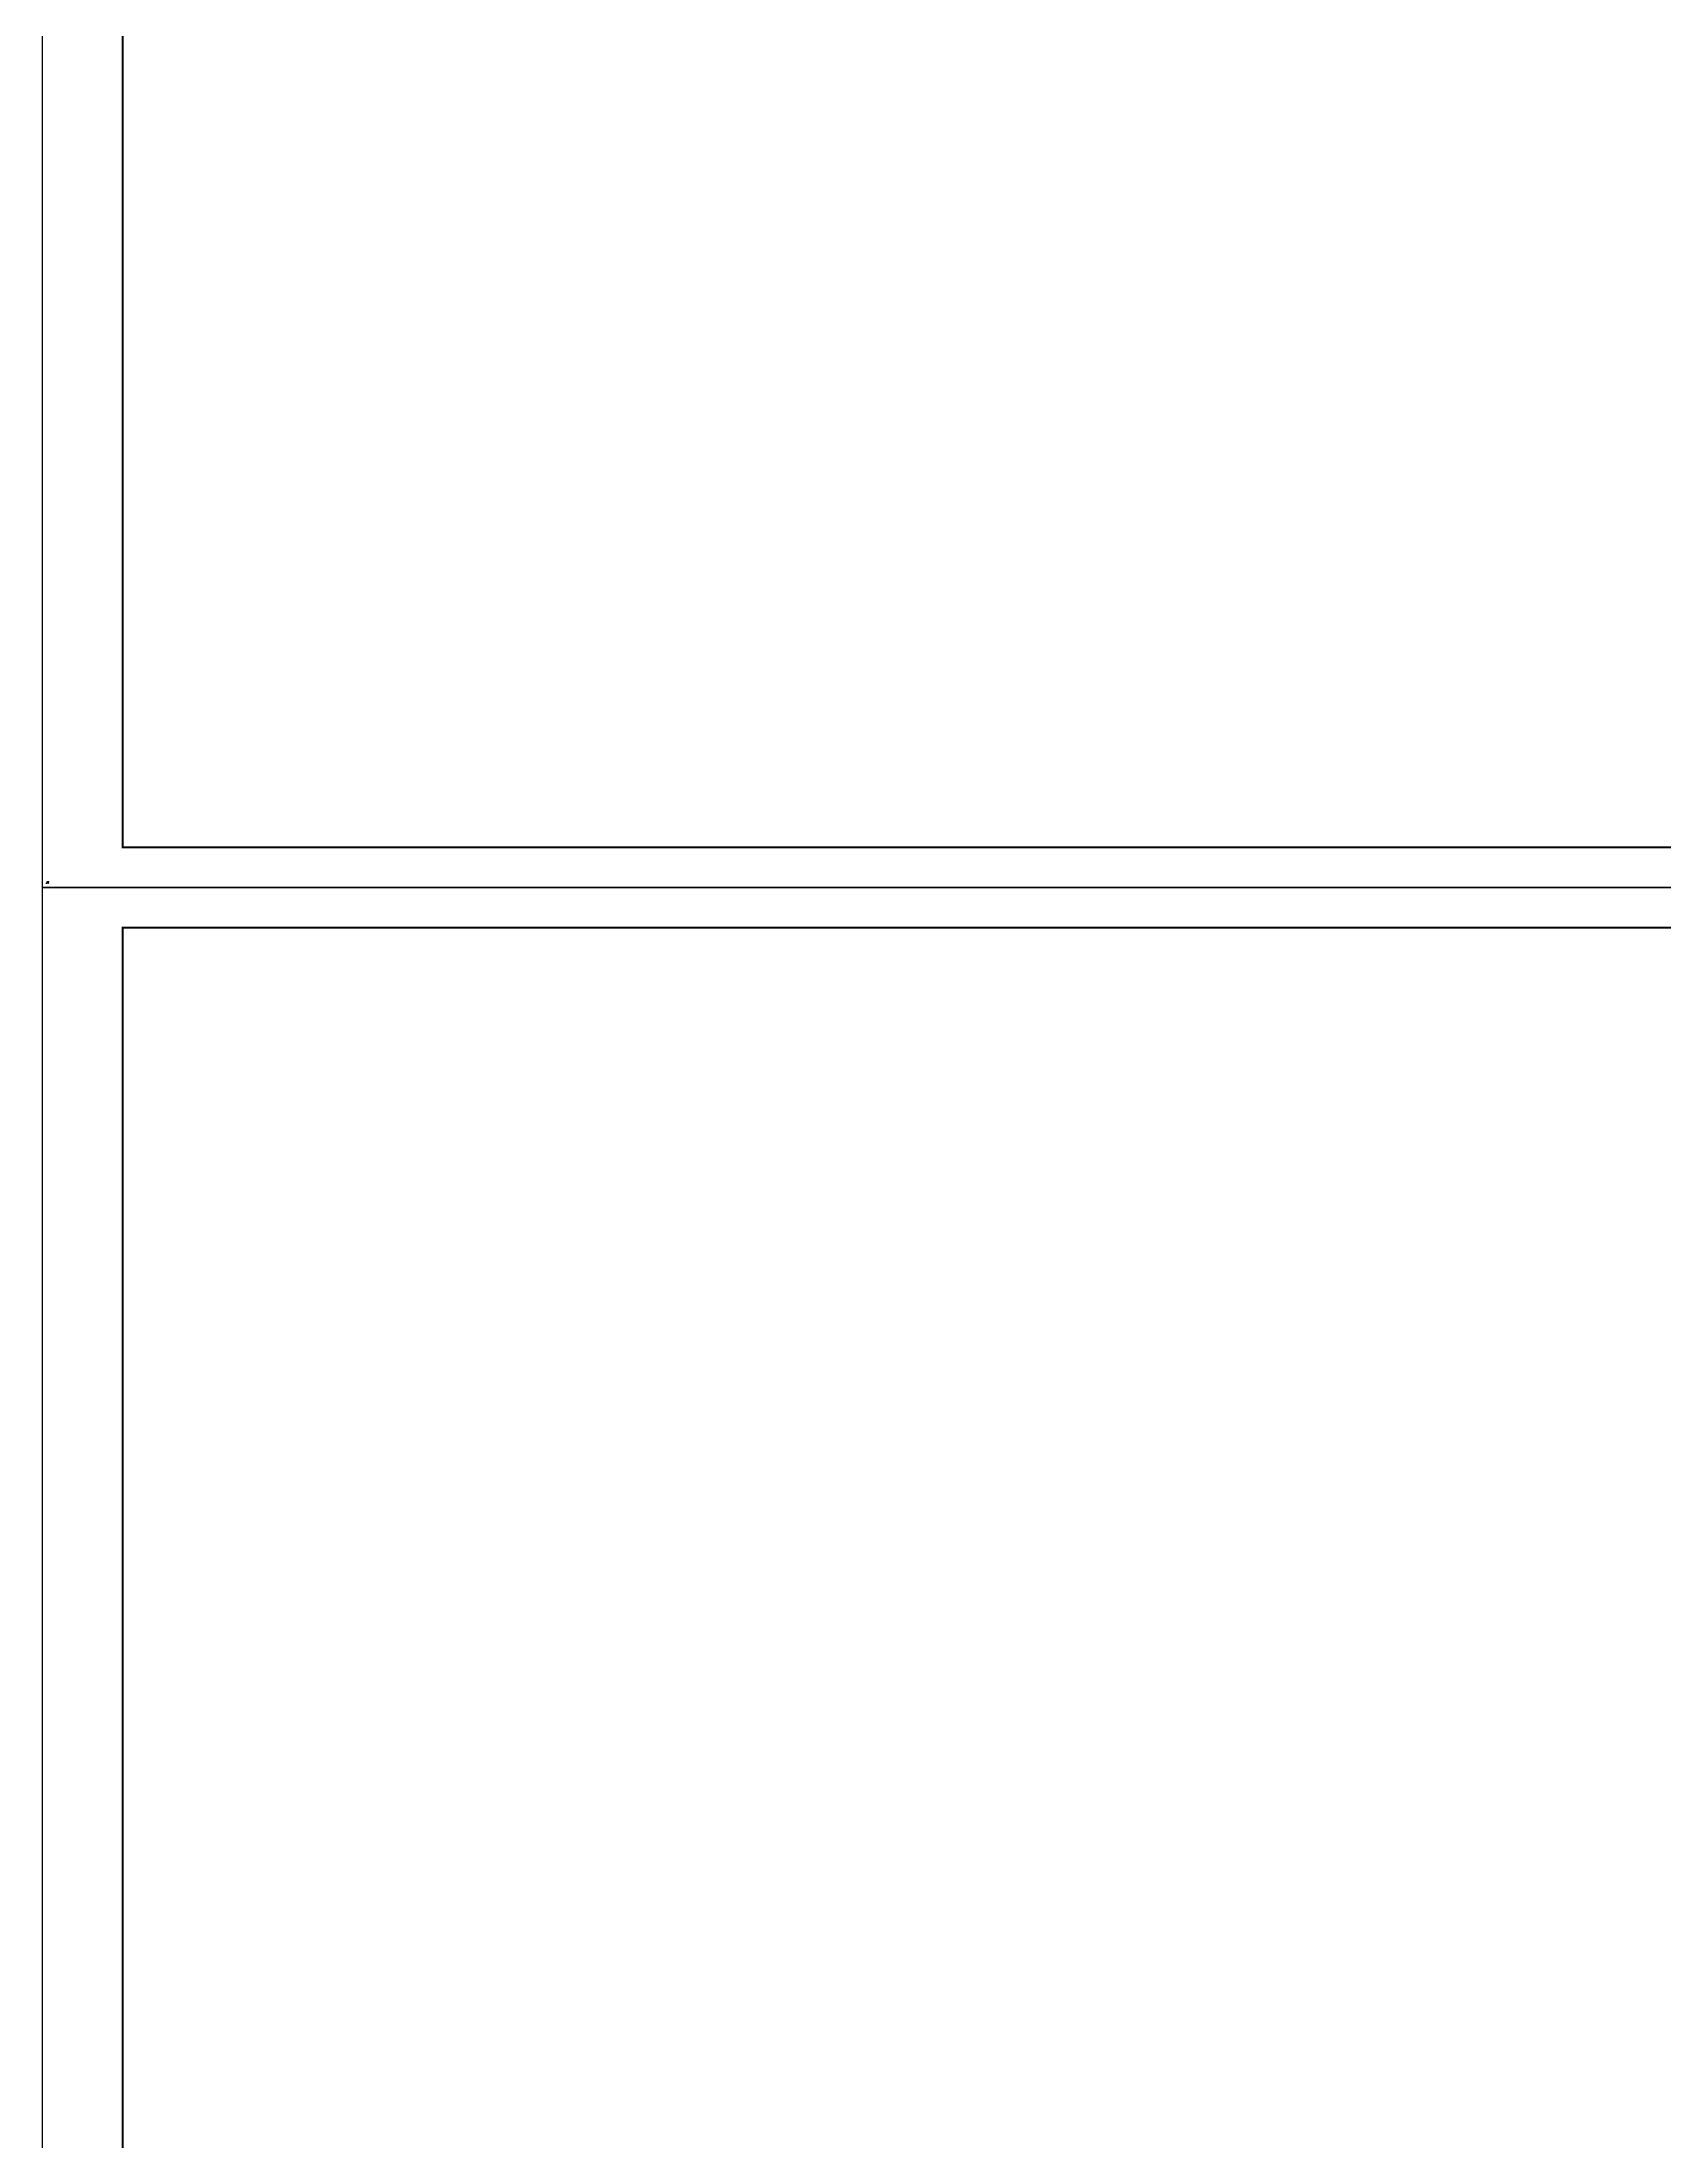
# Model space of a CAD drawing. Header units: inches. Extents: x -439515 to 171412, y -8673 to 415183.
# Drawn here: x -6938 to 53491, y 196892 to 275123 of the extents above; entities that cross this region are included whole.
import ezdxf

# ---------------------------------------------------------------- set-up
doc = ezdxf.new("R2010")
doc.units = ezdxf.units.IN
doc.header["$LTSCALE"] = 700
doc.header["$MEASUREMENT"] = 0
doc.styles.add('ROMANS', font='romans')

# ---------------------------------------------------------------- blocks, each defined once
blk = doc.blocks.new('A$C4BFF05FE')
at = {"color": 3}
blk.add_lwpolyline([(-1189, 0), (0, 0), (0, 841), (-1189, 841)], close=True, dxfattribs=at)
at = {"color": 4, "const_width": 0.5}
blk.add_lwpolyline([(-1169, 10), (-10, 10), (-10, 831), (-1169, 831)], close=True, dxfattribs=at)
at = {"color": 5, "style": 'ROMANS', "width": 0.85}
blk.add_text('JR', height=0.5, dxfattribs=at).set_placement((-1188, 1))

msp = doc.modelspace()

# ---------------------------------------------------------------- block references
at = {"linetype": 'ByBlock', "xscale": 150, "yscale": 150, "zscale": 150}
for p in [(171412, 243626.5), (171412, 117476.5)]:
    msp.add_blockref('A$C4BFF05FE', p, dxfattribs=at)

doc.saveas('drawing.dxf')
